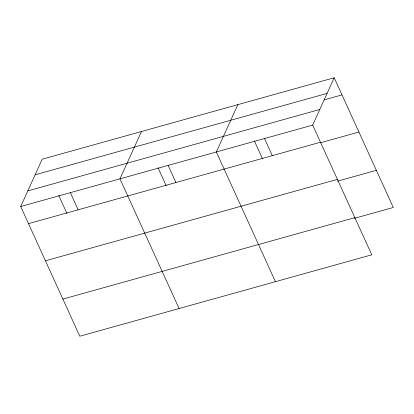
<?xml version="1.0" encoding="UTF-8"?>
<svg xmlns="http://www.w3.org/2000/svg" width="414" height="414" viewBox="0 0 414 414"><rect width="100%" height="100%" fill="white"/><g stroke="black" fill="none" stroke-linecap="round" stroke-linejoin="round"><path stroke-width="0.62" d="M334.191 77.775L312.679 125.106L371.788 254.812L79.809 336.225L20.7 206.519L42.212 159.188L334.191 77.775L393.3 207.481L354.389 218.328M141.484 131.507L119.972 178.843L179.081 308.544M237.838 104.638L216.325 151.974L275.434 281.68M35.112 174.806L327.091 93.393M324.079 99.888L341.99 94.894M27.8 190.901L319.779 109.487M20.7 206.519L312.679 125.106M28.504 223.643L320.477 142.23M320.627 142.726L358.922 132.045M45.431 260.794L337.41 179.381M337.457 181.177L376.367 170.325M62.876 299.074L354.855 217.66M264.499 138.54L272.303 155.659M254.372 140.915L262.569 158.914M168.146 165.409L175.95 182.527M158.019 167.784L166.221 185.777M70.339 192.681L78.137 209.8M58.747 195.465L66.949 213.458"/></g></svg>
